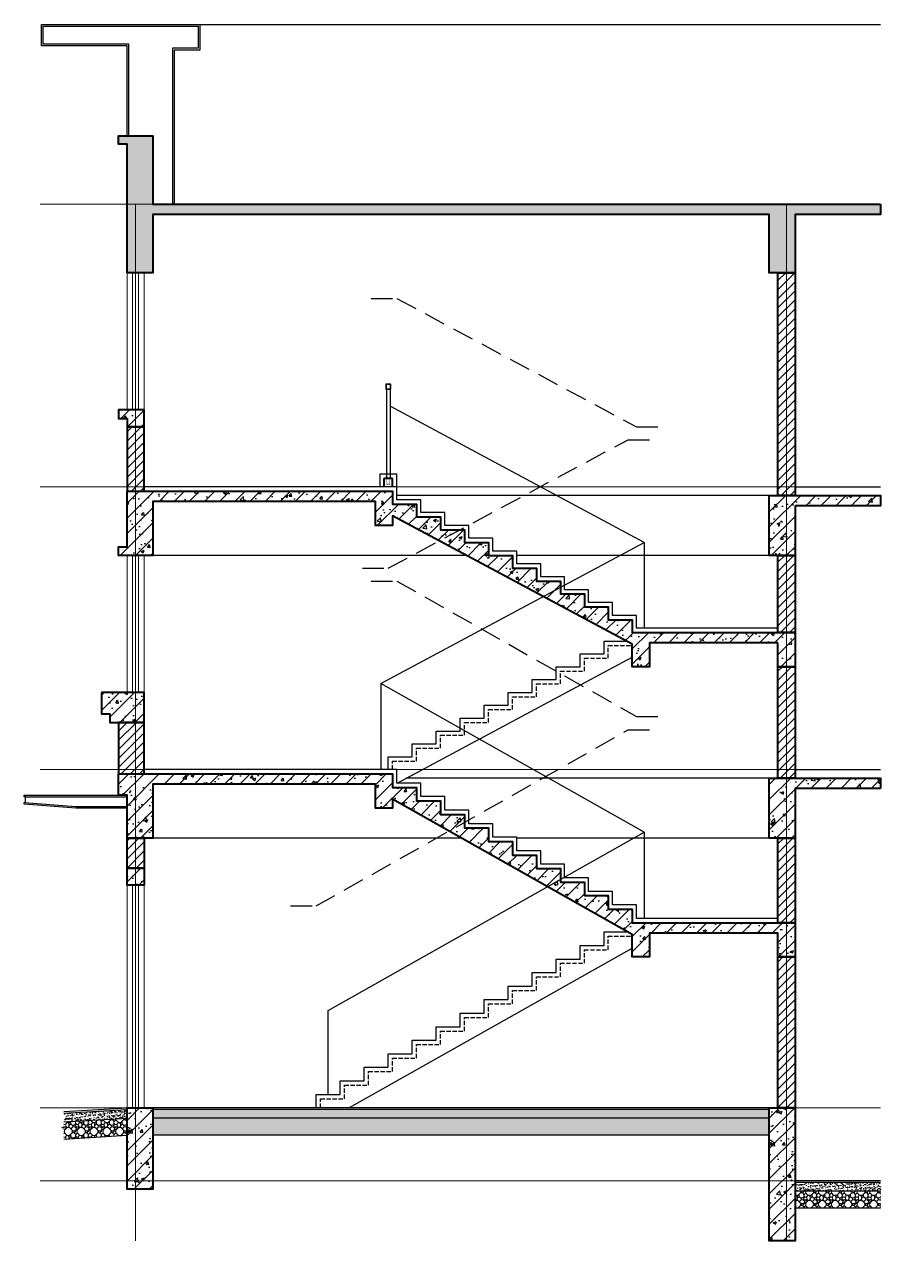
# Model space of a CAD drawing. Extents: x 1188826 to 1909461, y 608442 to 1651179.
# Drawn here: x 1303794 to 1313794, y 769167 to 783367 of the extents above; entities that cross this region are included whole.
import ezdxf

# ---------------------------------------------------------------- set-up
doc = ezdxf.new("R2010")
doc.units = 0
doc.header["$LTSCALE"] = 1000
doc.header["$MEASUREMENT"] = 0
for name, pattern in [('__DASH', [0.35, 0.25, -0.1]), ('ACAD_ISO10W100', [18.5, 12, -3, 0.5, -3]), ('DOTE', [2.42, 2, -0.2, 0.02, -0.2]), ('HIDDEN', [0.375, 0.25, -0.125])]:
    doc.linetypes.add(name, pattern=pattern)
for name, color, linetype in [('A-ABOV(投影线)', 154, 'HIDDEN'), ('A-FLOR(看线)', 205, 'Continuous'), ('A-HATH(填充)', 8, 'Continuous'), ('A-STAR(楼梯)', 51, 'Continuous'), ('A-WA-M(面层)', 43, 'Continuous'), ('栏杆', 106, 'Continuous'), ('立面', 73, 'Continuous'), ('立面-2', 45, 'Continuous')]:
    doc.layers.add(name, color=color, linetype=linetype)
for name, color, linetype, lineweight in [('DOTE', 19, 'DOTE', 9), ('PUB_HATCH', 8, 'Continuous', 9), ('WALL', 9, 'Continuous', 40), ('WINDOW', 144, 'Continuous', 15)]:
    doc.layers.add(name, color=color, linetype=linetype, lineweight=lineweight)
pattern_1 = [(45, (-55138.32, 13082.545), (-53.0330298, 53.0330298), [])]
pattern_2 = [(45, (-55138.32, 13028.69), (-88.388348, 88.388348), []), (50, (-55138.32, 13028.7), (358.63009, -31.37607), [37.5, -412.5]), (355, (-55138.32, 13028.7), (-69.37567, 376.09607), [30, -330]), (100.4514, (-55108.43, 13026.08), (289.25469, 344.71977), [31.870095, -350.57106]), (46.1842, (-55138.3, 13128.7), (533.62052, -82.75951), [56.25, -618.75]), (96.6356, (-55093.85, 13121.8), (467.33135, 487.05894), [47.80514, -525.8565]), (351.1842, (-55138.3, 13128.7), (467.33097, 487.0593), [45, -495]), (21, (-55088.32, 13103.7), (298.453526, -201.309445), [37.5, -412.5]), (326, (-55088.32, 13103.7), (121.65767, 362.57502), [30, -330]), (71.4514, (-55063.45, 13086.9), (420.111314, 161.26525), [31.870095, -350.57106]), (37.5, (-55138.32, 13028.69), (6.079928, 166.446927), [0, -326, 0, -335, 0, -331.25]), (7.5, (-55138.32, 13028.7), (131.534769, 197.205856), [0, -191, 0, -318.5, 0, -126.25]), (327.5, (-55249.82, 13028.69), (266.911218, -11.277436), [0, -125, 0, -390, 0, -517.5]), (317.5, (-55299.82, 13028.7), (291.593085, 50.05249), [0, -162.5, 0, -259, 0, -367.5])]

# ---------------------------------------------------------------- blocks, each defined once
blk = doc.blocks.new('qweqweqeqw')
at = {"layer": '栏杆', "const_width": 6}
blk.add_lwpolyline([(-31, 0), (29, 0)], dxfattribs=at)
for points in [[(-19, 0), (-19, -70, 0.811436), (-7, -70), (-7, -58)], [(17, 0), (17, -70, -0.811436), (5, -70), (5, -58)]]:
    blk.add_lwpolyline(points, format="xyb", dxfattribs=at)

msp = doc.modelspace()

# ---------------------------------------------------------------- hatches: boundary and pattern name
at = {"layer": 'A-HATH(填充)'}
h = msp.add_hatch(dxfattribs=at)
h.set_pattern_fill('钢筋混凝土', color=256, scale=50, style=0)
h.set_pattern_definition(pattern_2)
h.paths.add_polyline_path([(1313794, 781267), (1313794, 781147), (1312794, 781147), (1312794, 780467), (1312494, 780467), (1312494, 781147), (1305294, 781147), (1305294, 780467), (1304994, 780467), (1304994, 781967), (1304894, 781967), (1304894, 782067), (1305294, 782067), (1305294, 781267)])
h = msp.add_hatch(dxfattribs=at)
h.set_pattern_fill('钢筋混凝土', color=256, scale=50, style=0)
h.set_pattern_definition(pattern_2)
h.paths.add_polyline_path([(1305194, 778867), (1304894, 778867), (1304894, 778767), (1304994, 778767), (1304994, 778667), (1305194, 778667)])
h = msp.add_hatch(dxfattribs=at)
h.set_pattern_fill('钢筋混凝土', color=256, scale=50, style=0)
h.set_pattern_definition(pattern_2)
h.paths.add_polyline_path([(1312594, 776147), (1311094, 776147), (1311094, 775867), (1310894, 775867), (1310894, 776131), (1308094, 777631), (1308094, 777517), (1307894, 777517), (1307894, 777797), (1305294, 777797), (1305294, 777168), (1304894, 777168), (1304894, 777268), (1304994, 777268), (1304994, 777917), (1308094, 777917), (1308094, 777767), (1308374, 777767), (1308374, 777617), (1308654, 777617), (1308654, 777467), (1308934, 777467), (1308934, 777317), (1309214, 777317), (1309214, 777167), (1309494, 777167), (1309494, 777017), (1309774, 777017), (1309774, 776867), (1310054, 776867), (1310054, 776717), (1310334, 776717), (1310334, 776567), (1310614, 776567), (1310614, 776417), (1310894, 776417), (1310894, 776267), (1312794, 776267), (1312794, 775867), (1312594, 775867)])
h = msp.add_hatch(dxfattribs=at)
h.set_pattern_fill('钢筋混凝土', color=256, scale=50, style=0)
h.set_pattern_definition(pattern_2)
h.paths.add_polyline_path([(1312794, 777747), (1312794, 777167), (1312494, 777167), (1312494, 777867), (1313794, 777867), (1313794, 777747)])
h = msp.add_hatch(dxfattribs=at)
h.set_pattern_fill('钢筋混凝土', color=256, scale=50, style=0)
h.set_pattern_definition(pattern_2)
h.paths.add_polyline_path([(1304694, 775567), (1304694, 775317), (1304794, 775317), (1304794, 775217), (1305194, 775217), (1305194, 775567)])
h = msp.add_hatch(dxfattribs=at)
h.set_pattern_fill('钢筋混凝土', color=256, scale=50, style=0)
h.set_pattern_definition(pattern_2)
h.paths.add_polyline_path([(1304894, 774617), (1308094, 774617), (1308094, 774459), (1308374, 774459), (1308374, 774301), (1308654, 774301), (1308654, 774143), (1308934, 774143), (1308934, 773985), (1309214, 773985), (1309214, 773827), (1309494, 773827), (1309494, 773669), (1309774, 773669), (1309774, 773511), (1310054, 773511), (1310054, 773353), (1310334, 773353), (1310334, 773195), (1310614, 773195), (1310614, 773037), (1310894, 773037), (1310894, 772879), (1312794, 772879), (1312794, 772479), (1312594, 772479), (1312594, 772759), (1311094, 772759), (1311094, 772479), (1310894, 772479), (1310894, 772741), (1308094, 774321), (1308094, 774217), (1307894, 774217), (1307894, 774497), (1305294, 774497), (1305294, 773868), (1304994, 773868), (1304994, 774367), (1304894, 774367)])
h = msp.add_hatch(dxfattribs=at)
h.set_pattern_fill('钢筋混凝土', color=256, scale=50, style=0)
h.set_pattern_definition(pattern_2)
h.paths.add_polyline_path([(1313794, 774447), (1312794, 774447), (1312794, 773867), (1312494, 773867), (1312494, 774567), (1313794, 774567)])
h = msp.add_hatch(dxfattribs=at)
h.set_pattern_fill('钢筋混凝土', color=256, scale=50, style=0)
h.set_pattern_definition(pattern_2)
h.paths.add_polyline_path([(1304994, 773517), (1305194, 773517), (1305194, 773317), (1304994, 773317)])
h = msp.add_hatch(dxfattribs=at)
h.set_pattern_fill('钢筋混凝土', color=256, scale=50, style=0)
h.set_pattern_definition([(45, (-62638.32, 13878.69), (-88.388348, 88.388348), []), (50, (-62638.32, 13878.7), (358.63009, -31.37607), [37.5, -412.5]), (355, (-62638.32, 13878.7), (-69.37567, 376.09607), [30, -330]), (100.4514, (-62608.43, 13876.08), (289.25469, 344.71977), [31.870095, -350.57106]), (46.1842, (-62638.3, 13978.7), (533.62052, -82.75951), [56.25, -618.75]), (96.6356, (-62593.85, 13971.8), (467.33135, 487.05894), [47.80514, -525.8565]), (351.1842, (-62638.3, 13978.7), (467.33097, 487.0593), [45, -495]), (21, (-62588.32, 13953.7), (298.453526, -201.309445), [37.5, -412.5]), (326, (-62588.32, 13953.7), (121.65767, 362.57502), [30, -330]), (71.4514, (-62563.45, 13936.9), (420.111314, 161.26525), [31.870095, -350.57106]), (37.5, (-62638.32, 13878.69), (6.079928, 166.446927), [0, -326, 0, -335, 0, -331.25]), (7.5, (-62638.32, 13878.7), (131.534769, 197.205856), [0, -191, 0, -318.5, 0, -126.25]), (327.5, (-62749.82, 13878.69), (266.911218, -11.277436), [0, -125, 0, -390, 0, -517.5]), (317.5, (-62799.82, 13878.7), (291.593085, 50.05249), [0, -162.5, 0, -259, 0, -367.5])])
h.paths.add_polyline_path([(1304994, 770717), (1305294, 770717), (1305294, 769767), (1304994, 769767)])
h = msp.add_hatch(dxfattribs=at)
h.set_pattern_fill('钢筋混凝土', color=256, scale=50, style=0)
h.set_pattern_definition([(45, (-55138.32, 13728.69), (-88.388348, 88.388348), []), (50, (-55138.32, 13728.7), (358.63009, -31.37607), [37.5, -412.5]), (355, (-55138.32, 13728.7), (-69.37567, 376.09607), [30, -330]), (100.4514, (-55108.43, 13726.08), (289.25469, 344.71977), [31.870095, -350.57106]), (46.1842, (-55138.3, 13828.7), (533.62052, -82.75951), [56.25, -618.75]), (96.6356, (-55093.85, 13821.8), (467.33135, 487.05894), [47.80514, -525.8565]), (351.1842, (-55138.3, 13828.7), (467.33097, 487.0593), [45, -495]), (21, (-55088.32, 13803.7), (298.453526, -201.309445), [37.5, -412.5]), (326, (-55088.32, 13803.7), (121.65767, 362.57502), [30, -330]), (71.4514, (-55063.45, 13786.9), (420.111314, 161.26525), [31.870095, -350.57106]), (37.5, (-55138.32, 13728.69), (6.079928, 166.446927), [0, -326, 0, -335, 0, -331.25]), (7.5, (-55138.32, 13728.7), (131.534769, 197.205856), [0, -191, 0, -318.5, 0, -126.25]), (327.5, (-55249.82, 13728.69), (266.911218, -11.277436), [0, -125, 0, -390, 0, -517.5]), (317.5, (-55299.82, 13728.7), (291.593085, 50.05249), [0, -162.5, 0, -259, 0, -367.5])])
h.paths.add_polyline_path([(1312494, 770717), (1312794, 770717), (1312794, 769167), (1312494, 769167)])
at = {"layer": 'PUB_HATCH'}
h = msp.add_hatch(dxfattribs=at)
h.set_pattern_fill('普通砖', color=256, scale=30, style=0)
h.set_pattern_definition(pattern_1)
h.paths.add_polyline_path([(1312594, 780467), (1312794, 780467), (1312794, 777867), (1312594, 777867)])
h = msp.add_hatch(dxfattribs=at)
h.set_pattern_fill('普通砖', color=256, scale=30, style=0)
h.set_pattern_definition(pattern_1)
h.paths.add_polyline_path([(1305194, 778667), (1304994, 778667), (1304994, 777917), (1305194, 777917)])
h = msp.add_hatch(dxfattribs=at)
h.set_pattern_fill('普通砖', color=256, scale=30, style=0)
h.set_pattern_definition(pattern_1)
h.paths.add_polyline_path([(1312594, 777167), (1312794, 777167), (1312794, 776267), (1312594, 776267)])
h = msp.add_hatch(dxfattribs=at)
h.set_pattern_fill('普通砖', color=256, scale=30, style=0)
h.set_pattern_definition(pattern_1)
h.paths.add_polyline_path([(1312594, 775867), (1312794, 775867), (1312794, 774567), (1312594, 774567)])
h = msp.add_hatch(dxfattribs=at)
h.set_pattern_fill('普通砖', color=256, scale=30, style=0)
h.set_pattern_definition(pattern_1)
h.paths.add_polyline_path([(1305194, 775217), (1304894, 775217), (1304894, 774617), (1305194, 774617)])
h = msp.add_hatch(dxfattribs=at)
h.set_pattern_fill('普通砖', color=256, scale=30, style=0)
h.set_pattern_definition(pattern_1)
h.paths.add_polyline_path([(1304994, 773868), (1305194, 773868), (1305194, 773517), (1304994, 773517)])
h = msp.add_hatch(dxfattribs=at)
h.set_pattern_fill('普通砖', color=256, scale=30, style=0)
h.set_pattern_definition(pattern_1)
h.paths.add_polyline_path([(1312594, 773867), (1312794, 773867), (1312794, 772879), (1312594, 772879)])
h = msp.add_hatch(dxfattribs=at)
h.set_pattern_fill('普通砖', color=256, scale=30, style=0)
h.set_pattern_definition(pattern_1)
h.paths.add_polyline_path([(1312594, 772479), (1312794, 772479), (1312794, 770717), (1312594, 770717)])
at = {"layer": 'PUB_HATCH', "linetype": 'Continuous'}
h = msp.add_hatch(dxfattribs=at)
h.set_pattern_fill('混凝土', color=256, scale=10, style=0)
h.set_pattern_definition([(50, (832363.09, 406099.215), (71.726018, -6.2752135), [7.5, -82.5]), (355, (832363.09, 406099.215), (-13.875133, 75.219213), [6, -66]), (100.4514, (832369.07, 406098.69), (57.850938, 68.943954), [6.374019, -70.114211]), (46.1842, (832363.09, 406119.215), (106.724105, -16.551901), [11.25, -123.75]), (96.6356, (832371.98, 406117.84), (93.46627, 97.411787), [9.561029, -105.1713]), (351.1842, (832363.09, 406119.21), (93.466195, 97.41186), [9, -99]), (21, (832373.09, 406114.215), (59.690705, -40.261889), [7.5, -82.5]), (326, (832373.09, 406114.215), (24.331533, 72.5150045), [6, -66]), (71.4514, (832378.064, 406110.86), (84.022263, 32.25305), [6.374019, -70.114211]), (37.5, (832363.09, 406099.215), (1.2159855, 33.2893854), [0, -65.2, 0, -67, 0, -66.25]), (7.5, (832363.09, 406099.215), (26.3069537, 39.4411712), [0, -38.2, 0, -63.7, 0, -25.25]), (327.5, (832340.79, 406099.215), (53.3822436, -2.2554872), [0, -25, 0, -78, 0, -103.5]), (317.5, (832330.79, 406099.215), (58.318617, 10.0104982), [0, -32.5, 0, -51.8, 0, -73.5])])
h.paths.add_polyline_path([(1304994, 770597), (1304994, 770697), (1304256, 770654), (1304256, 770554)])
h = msp.add_hatch(dxfattribs=at)
h.set_pattern_fill('混凝土', color=256, scale=10, style=0)
h.set_pattern_definition([(50, (831418.52, 406099.215), (71.726018, -6.2752135), [7.5, -82.5]), (355, (831418.52, 406099.215), (-13.875133, 75.219213), [6, -66]), (100.4514, (831424.5, 406098.69), (57.850938, 68.943954), [6.374019, -70.114211]), (46.1842, (831418.52, 406119.215), (106.724105, -16.551901), [11.25, -123.75]), (96.6356, (831427.42, 406117.84), (93.46627, 97.411787), [9.561029, -105.1713]), (351.1842, (831418.52, 406119.21), (93.466195, 97.41186), [9, -99]), (21, (831428.52, 406114.215), (59.690705, -40.261889), [7.5, -82.5]), (326, (831428.52, 406114.215), (24.331533, 72.5150045), [6, -66]), (71.4514, (831433.496, 406110.86), (84.022263, 32.25305), [6.374019, -70.114211]), (37.5, (831418.522, 406099.215), (1.2159855, 33.2893854), [0, -65.2, 0, -67, 0, -66.25]), (7.5, (831418.522, 406099.215), (26.3069537, 39.4411712), [0, -38.2, 0, -63.7, 0, -25.25]), (327.5, (831396.222, 406099.215), (53.3822436, -2.2554872), [0, -25, 0, -78, 0, -103.5]), (317.5, (831386.22, 406099.215), (58.318617, 10.0104982), [0, -32.5, 0, -51.8, 0, -73.5])])
h.paths.add_polyline_path([(1305294, 770597), (1305294, 770697), (1312494, 770697), (1312494, 770597)])
h = msp.add_hatch(dxfattribs=at)
h.set_pattern_fill('卵石砌体', color=256, scale=20, style=0)
h.set_pattern_definition([(0, (832468.09, 406099.21), (0, 150), [7.5, -22.5, 7.5, -112.5]), (0, (832505.59, 406114.21), (0, 150), [7.5, -142.5]), (0, (832430.59, 406129.21), (0, 150), [15, -135]), (0, (832393.09, 406136.71), (0, 150), [22.5, -127.5]), (0, (832468.09, 406144.21), (0, 150), [15, -15, 22.5, -97.5]), (0, (832460.59, 406166.71), (0, 150), [22.5, -127.5]), (0, (832423.09, 406174.21), (0, 150), [22.5, -52.5, 22.5, -52.5]), (0, (832393.09, 406196.71), (0, 150), [22.5, -7.5, 7.5, -112.5]), (0, (832490.59, 406211.71), (0, 150), [7.5, -142.5]), (0, (832460.59, 406226.71), (0, 150), [15, -135]), (90, (832363.09, 406234.21), (-150, 9e-15), [15, -135]), (90, (832378.09, 406129.21), (-150, 9e-15), [7.5, -15, 22.5, -105]), (90, (832415.59, 406144.21), (-150, 9e-15), [30, -7.5, 7.5, -105]), (90, (832438.09, 406181.71), (-150, 9e-15), [22.5, -127.5]), (90, (832445.59, 406114.21), (-150, 9e-15), [15, -135]), (90, (832453.09, 406234.21), (-150, 9e-15), [15, -135]), (90, (832460.59, 406144.21), (-150, 9e-15), [15, -75, 7.5, -52.5]), (90, (832483.09, 406219.21), (-150, 9e-15), [7.5, -7.5, 7.5, -127.5]), (90, (832490.59, 406151.71), (-150, 9e-15), [15, -22.5, 15, -97.5]), (90, (832498.09, 406114.21), (-150, 9e-15), [15, -135]), (45, (832370.59, 406114.21), (9e-15, 150), [21.21315, -42.426404, 31.8198, -116.672678]), (45, (832363.09, 406114.21), (9e-15, 150), [21.213203, -190.91883]), (45, (832445.59, 406129.21), (9e-15, 150), [21.213203, -190.91883]), (45, (832430.59, 406204.21), (9e-15, 150), [21.213203, -190.91883]), (45, (832498.09, 406129.21), (9e-15, 150), [21.213203, -190.91883]), (45, (832370.59, 406144.21), (9e-15, 150), [10.6066, -201.52542]), (45, (832385.59, 406189.21), (9e-15, 150), [10.6066, -201.52542]), (45, (832400.59, 406136.71), (9e-15, 150), [10.6066, -201.52542]), (45, (832415.59, 406189.21), (9e-15, 150), [10.6066, -201.52542]), (45, (832460.59, 406159.21), (9e-15, 150), [10.6066, -201.52542]), (45, (832460.59, 406241.71), (9e-15, 150), [10.6066, -201.52542]), (45, (832475.59, 406226.71), (9e-15, 150), [10.6066, -201.52542]), (45, (832483.09, 406144.21), (9e-15, 150), [10.6066, -201.52542]), (45, (832490.59, 406106.71), (9e-15, 150), [10.6066, -201.52542]), (45, (832490.59, 406166.71), (9e-15, 150), [10.6066, -201.52542]), (45, (832490.59, 406241.71), (9e-15, 150), [10.6066, -201.52542]), (45, (832498.09, 406211.71), (9e-15, 150), [10.6066, -201.52542]), (135, (832468.09, 406226.71), (-150, 9e-15), [10.6066, -201.52542]), (135, (832483.09, 406241.71), (-150, 9e-15), [10.6066, -201.52542]), (135, (832490.59, 406211.71), (-150, 9e-15), [10.6066, -201.52542]), (135, (832513.09, 406241.71), (-150, 9e-15), [10.6066, -201.52542]), (135, (832438.09, 406189.21), (-150, 9e-15), [10.6066, -201.52542]), (135, (832423.09, 406174.21), (-150, 9e-15), [10.6066, -201.52542]), (135, (832378.09, 406136.71), (-150, 9e-15), [10.6066, -201.52542]), (135, (832393.09, 406136.71), (-150, 9e-15), [10.6066, -201.52542]), (135, (832408.09, 406189.21), (-150, 9e-15), [10.6066, -201.52542]), (135, (832378.09, 406166.71), (-150, 9e-15), [10.6066, -201.52542]), (135, (832468.09, 406144.21), (-150, 9e-15), [10.6066, -201.52542]), (135, (832490.59, 406159.21), (-150, 9e-15), [10.6066, -201.52542]), (135, (832498.09, 406129.21), (-150, 9e-15), [10.6066, -201.52542]), (135, (832498.09, 406144.21), (-150, 9e-15), [10.6066, -201.52542]), (135, (832505.59, 406114.21), (-150, 9e-15), [10.6066, -201.52542]), (135, (832385.59, 406204.21), (-150, 9e-15), [21.213203, -190.91883]), (135, (832460.59, 406159.21), (-150, 9e-15), [21.213203, -190.91883]), (135, (832453.09, 406106.71), (-150, 9e-15), [53.03301, -159.099024]), (26.565051, (832363.09, 406174.215), (149.999999, 1e-06), [16.77, -318.64018]), (26.565051, (832385.59, 406129.215), (149.999999, 1e-06), [16.77, -318.64018]), (26.565051, (832415.59, 406196.715), (149.999999, 1e-06), [16.77, -318.64018]), (26.565051, (832475.59, 406099.215), (149.999999, 1e-06), [16.77, -318.64018]), (26.565051, (832453.09, 406136.715), (149.999999, 1e-06), [16.77, -318.64018]), (26.565051, (832468.09, 406166.715), (149.999999, 1e-06), [16.77, -318.64018]), (26.565051, (832445.59, 406219.215), (149.999999, 1e-06), [16.77, -318.64018]), (26.565051, (832498.09, 406211.715), (149.999999, 1e-06), [16.77, -318.64018]), (63.434949, (832378.09, 406174.215), (1e-07, 150), [16.77, -318.64018]), (63.434949, (832378.09, 406181.715), (1e-07, 150), [16.77, -318.64018]), (63.434949, (832438.09, 406204.215), (1e-07, 150), [33.54, -301.87018]), (63.434949, (832490.59, 406196.715), (1e-07, 150), [16.77, -318.64018]), (63.434949, (832483.09, 406174.215), (1e-07, 150), [16.77, -318.64018]), (63.434949, (832408.09, 406144.215), (1e-07, 150), [16.77, -318.64018]), (63.434949, (832483.09, 406226.715), (1e-07, 150), [16.77, -318.64018]), (63.434949, (832505.59, 406219.215), (1e-07, 150), [16.77, -318.64018]), (116.565051, (832370.59, 406219.215), (-1e-06, 149.999999), [16.77, -318.64018]), (116.565051, (832453.09, 406099.215), (-1e-06, 149.999999), [16.77, -318.64018]), (116.565051, (832385.59, 406196.715), (-1e-06, 149.999999), [16.77, -318.64018]), (116.565051, (832498.09, 406181.715), (-1e-06, 149.999999), [16.77, -318.64018]), (116.565051, (832445.59, 406174.215), (-1e-06, 149.999999), [16.77, -318.64018]), (116.565051, (832490.59, 406204.215), (-1e-06, 149.999999), [16.77, -318.64018]), (116.565051, (832415.59, 406174.215), (-1e-06, 149.999999), [16.77, -318.64018]), (116.565051, (832385.59, 406144.215), (-1e-06, 149.999999), [16.77, -318.64018]), (153.434949, (832378.09, 406211.715), (-150, 1e-07), [16.77, -318.64018]), (153.434949, (832430.59, 406129.215), (-150, 1e-07), [16.77, -318.64018]), (153.434949, (832400.59, 406196.715), (-150, 1e-07), [16.77, -318.64018]), (153.434949, (832490.59, 406136.715), (-150, 1e-07), [16.77, -318.64018]), (153.434949, (832468.09, 406099.215), (-150, 1e-07), [16.77, -318.64018]), (153.434949, (832483.09, 406219.215), (-150, 1e-07), [16.77, -318.64018]), (153.434949, (832460.59, 406166.715), (-150, 1e-07), [16.77, -318.64018]), (153.434949, (832378.09, 406211.715), (-150, 1e-07), [16.77, -318.64018]), (153.434949, (832513.09, 406174.215), (-150, 1e-07), [16.77, -318.64018]), (243.434949, (832370.59, 406114.215), (-1e-07, -150), [16.77, -318.64018])])
h.paths.add_polyline_path([(1304994, 770397), (1304994, 770597), (1304256, 770554), (1304256, 770520), (1304298, 770505), (1304214, 770490), (1304256, 770475), (1304256, 770353)])
h = msp.add_hatch(dxfattribs=at)
h.set_pattern_fill('卵石砌体', color=256, scale=20, style=0)
h.set_pattern_definition([(0, (831523.52, 406099.21), (0, 150), [7.5, -22.5, 7.5, -112.5]), (0, (831561.02, 406114.21), (0, 150), [7.5, -142.5]), (0, (831486.02, 406129.21), (0, 150), [15, -135]), (0, (831448.52, 406136.71), (0, 150), [22.5, -127.5]), (0, (831523.52, 406144.21), (0, 150), [15, -15, 22.5, -97.5]), (0, (831516.02, 406166.71), (0, 150), [22.5, -127.5]), (0, (831478.52, 406174.21), (0, 150), [22.5, -52.5, 22.5, -52.5]), (0, (831448.52, 406196.71), (0, 150), [22.5, -7.5, 7.5, -112.5]), (0, (831546.02, 406211.71), (0, 150), [7.5, -142.5]), (0, (831516.02, 406226.71), (0, 150), [15, -135]), (90, (831418.52, 406234.21), (-150, 9e-15), [15, -135]), (90, (831433.52, 406129.21), (-150, 9e-15), [7.5, -15, 22.5, -105]), (90, (831471.02, 406144.21), (-150, 9e-15), [30, -7.5, 7.5, -105]), (90, (831493.52, 406181.71), (-150, 9e-15), [22.5, -127.5]), (90, (831501.02, 406114.21), (-150, 9e-15), [15, -135]), (90, (831508.52, 406234.21), (-150, 9e-15), [15, -135]), (90, (831516.02, 406144.21), (-150, 9e-15), [15, -75, 7.5, -52.5]), (90, (831538.52, 406219.21), (-150, 9e-15), [7.5, -7.5, 7.5, -127.5]), (90, (831546.02, 406151.71), (-150, 9e-15), [15, -22.5, 15, -97.5]), (90, (831553.52, 406114.21), (-150, 9e-15), [15, -135]), (45, (831426.02, 406114.21), (9e-15, 150), [21.21315, -42.426404, 31.8198, -116.672678]), (45, (831418.52, 406114.21), (9e-15, 150), [21.213203, -190.91883]), (45, (831501.02, 406129.21), (9e-15, 150), [21.213203, -190.91883]), (45, (831486.02, 406204.21), (9e-15, 150), [21.213203, -190.91883]), (45, (831553.52, 406129.21), (9e-15, 150), [21.213203, -190.91883]), (45, (831426.02, 406144.21), (9e-15, 150), [10.6066, -201.52542]), (45, (831441.02, 406189.21), (9e-15, 150), [10.6066, -201.52542]), (45, (831456.02, 406136.71), (9e-15, 150), [10.6066, -201.52542]), (45, (831471.02, 406189.21), (9e-15, 150), [10.6066, -201.52542]), (45, (831516.02, 406159.21), (9e-15, 150), [10.6066, -201.52542]), (45, (831516.02, 406241.71), (9e-15, 150), [10.6066, -201.52542]), (45, (831531.02, 406226.71), (9e-15, 150), [10.6066, -201.52542]), (45, (831538.52, 406144.21), (9e-15, 150), [10.6066, -201.52542]), (45, (831546.02, 406106.71), (9e-15, 150), [10.6066, -201.52542]), (45, (831546.02, 406166.71), (9e-15, 150), [10.6066, -201.52542]), (45, (831546.02, 406241.71), (9e-15, 150), [10.6066, -201.52542]), (45, (831553.52, 406211.71), (9e-15, 150), [10.6066, -201.52542]), (135, (831523.52, 406226.71), (-150, 9e-15), [10.6066, -201.52542]), (135, (831538.52, 406241.71), (-150, 9e-15), [10.6066, -201.52542]), (135, (831546.02, 406211.71), (-150, 9e-15), [10.6066, -201.52542]), (135, (831568.52, 406241.71), (-150, 9e-15), [10.6066, -201.52542]), (135, (831493.52, 406189.21), (-150, 9e-15), [10.6066, -201.52542]), (135, (831478.52, 406174.21), (-150, 9e-15), [10.6066, -201.52542]), (135, (831433.52, 406136.71), (-150, 9e-15), [10.6066, -201.52542]), (135, (831448.52, 406136.71), (-150, 9e-15), [10.6066, -201.52542]), (135, (831463.52, 406189.21), (-150, 9e-15), [10.6066, -201.52542]), (135, (831433.52, 406166.71), (-150, 9e-15), [10.6066, -201.52542]), (135, (831523.52, 406144.21), (-150, 9e-15), [10.6066, -201.52542]), (135, (831546.02, 406159.21), (-150, 9e-15), [10.6066, -201.52542]), (135, (831553.52, 406129.21), (-150, 9e-15), [10.6066, -201.52542]), (135, (831553.52, 406144.21), (-150, 9e-15), [10.6066, -201.52542]), (135, (831561.02, 406114.21), (-150, 9e-15), [10.6066, -201.52542]), (135, (831441.02, 406204.21), (-150, 9e-15), [21.213203, -190.91883]), (135, (831516.02, 406159.21), (-150, 9e-15), [21.213203, -190.91883]), (135, (831508.52, 406106.71), (-150, 9e-15), [53.03301, -159.099024]), (26.565051, (831418.52, 406174.215), (149.999999, 1e-06), [16.77, -318.64018]), (26.565051, (831441.02, 406129.215), (149.999999, 1e-06), [16.77, -318.64018]), (26.565051, (831471.02, 406196.715), (149.999999, 1e-06), [16.77, -318.64018]), (26.565051, (831531.02, 406099.215), (149.999999, 1e-06), [16.77, -318.64018]), (26.565051, (831508.52, 406136.715), (149.999999, 1e-06), [16.77, -318.64018]), (26.565051, (831523.52, 406166.715), (149.999999, 1e-06), [16.77, -318.64018]), (26.565051, (831501.02, 406219.215), (149.999999, 1e-06), [16.77, -318.64018]), (26.565051, (831553.52, 406211.715), (149.999999, 1e-06), [16.77, -318.64018]), (63.434949, (831433.52, 406174.215), (1e-07, 150), [16.77, -318.64018]), (63.434949, (831433.52, 406181.715), (1e-07, 150), [16.77, -318.64018]), (63.434949, (831493.52, 406204.215), (1e-07, 150), [33.54, -301.87018]), (63.434949, (831546.02, 406196.715), (1e-07, 150), [16.77, -318.64018]), (63.434949, (831538.52, 406174.215), (1e-07, 150), [16.77, -318.64018]), (63.434949, (831463.52, 406144.215), (1e-07, 150), [16.77, -318.64018]), (63.434949, (831538.52, 406226.715), (1e-07, 150), [16.77, -318.64018]), (63.434949, (831561.02, 406219.215), (1e-07, 150), [16.77, -318.64018]), (116.565051, (831426.02, 406219.215), (-1e-06, 149.999999), [16.77, -318.64018]), (116.565051, (831508.52, 406099.215), (-1e-06, 149.999999), [16.77, -318.64018]), (116.565051, (831441.02, 406196.715), (-1e-06, 149.999999), [16.77, -318.64018]), (116.565051, (831553.52, 406181.715), (-1e-06, 149.999999), [16.77, -318.64018]), (116.565051, (831501.02, 406174.215), (-1e-06, 149.999999), [16.77, -318.64018]), (116.565051, (831546.02, 406204.215), (-1e-06, 149.999999), [16.77, -318.64018]), (116.565051, (831471.02, 406174.215), (-1e-06, 149.999999), [16.77, -318.64018]), (116.565051, (831441.02, 406144.215), (-1e-06, 149.999999), [16.77, -318.64018]), (153.434949, (831433.52, 406211.715), (-150, 1e-07), [16.77, -318.64018]), (153.434949, (831486.02, 406129.215), (-150, 1e-07), [16.77, -318.64018]), (153.434949, (831456.02, 406196.715), (-150, 1e-07), [16.77, -318.64018]), (153.434949, (831546.02, 406136.715), (-150, 1e-07), [16.77, -318.64018]), (153.434949, (831523.52, 406099.215), (-150, 1e-07), [16.77, -318.64018]), (153.434949, (831538.52, 406219.215), (-150, 1e-07), [16.77, -318.64018]), (153.434949, (831516.02, 406166.715), (-150, 1e-07), [16.77, -318.64018]), (153.434949, (831433.52, 406211.715), (-150, 1e-07), [16.77, -318.64018]), (153.434949, (831568.52, 406174.215), (-150, 1e-07), [16.77, -318.64018]), (243.434949, (831426.02, 406114.215), (-1e-07, -150), [16.77, -318.64018])])
h.paths.add_polyline_path([(1305294, 770397), (1305294, 770597), (1312494, 770597), (1312494, 770397)])
h = msp.add_hatch(dxfattribs=at)
h.set_pattern_fill('混凝土', color=256, scale=10, style=0)
h.set_pattern_definition([(50, (838918.52, 405249.215), (71.726018, -6.2752135), [7.5, -82.5]), (355, (838918.52, 405249.215), (-13.875133, 75.219213), [6, -66]), (100.4514, (838924.5, 405248.69), (57.850938, 68.943954), [6.374019, -70.114211]), (46.1842, (838918.52, 405269.215), (106.724105, -16.551901), [11.25, -123.75]), (96.6356, (838927.42, 405267.84), (93.46627, 97.411787), [9.561029, -105.1713]), (351.1842, (838918.52, 405269.21), (93.466195, 97.41186), [9, -99]), (21, (838928.52, 405264.215), (59.690705, -40.261889), [7.5, -82.5]), (326, (838928.52, 405264.215), (24.331533, 72.5150045), [6, -66]), (71.4514, (838933.496, 405260.86), (84.022263, 32.25305), [6.374019, -70.114211]), (37.5, (838918.522, 405249.215), (1.2159855, 33.2893854), [0, -65.2, 0, -67, 0, -66.25]), (7.5, (838918.522, 405249.215), (26.3069537, 39.4411712), [0, -38.2, 0, -63.7, 0, -25.25]), (327.5, (838896.222, 405249.215), (53.3822436, -2.2554872), [0, -25, 0, -78, 0, -103.5]), (317.5, (838886.22, 405249.215), (58.318617, 10.0104982), [0, -32.5, 0, -51.8, 0, -73.5])])
h.paths.add_polyline_path([(1313794, 769747), (1313794, 769847), (1312794, 769847), (1312794, 769747)])
h = msp.add_hatch(dxfattribs=at)
h.set_pattern_fill('卵石砌体', color=256, scale=20, style=0)
h.set_pattern_definition([(0, (839023.52, 405249.21), (0, 150), [7.5, -22.5, 7.5, -112.5]), (0, (839061.02, 405264.21), (0, 150), [7.5, -142.5]), (0, (838986.02, 405279.21), (0, 150), [15, -135]), (0, (838948.52, 405286.71), (0, 150), [22.5, -127.5]), (0, (839023.52, 405294.21), (0, 150), [15, -15, 22.5, -97.5]), (0, (839016.02, 405316.71), (0, 150), [22.5, -127.5]), (0, (838978.52, 405324.21), (0, 150), [22.5, -52.5, 22.5, -52.5]), (0, (838948.52, 405346.71), (0, 150), [22.5, -7.5, 7.5, -112.5]), (0, (839046.02, 405361.71), (0, 150), [7.5, -142.5]), (0, (839016.02, 405376.71), (0, 150), [15, -135]), (90, (838918.52, 405384.21), (-150, 9e-15), [15, -135]), (90, (838933.52, 405279.21), (-150, 9e-15), [7.5, -15, 22.5, -105]), (90, (838971.02, 405294.21), (-150, 9e-15), [30, -7.5, 7.5, -105]), (90, (838993.52, 405331.71), (-150, 9e-15), [22.5, -127.5]), (90, (839001.02, 405264.21), (-150, 9e-15), [15, -135]), (90, (839008.52, 405384.21), (-150, 9e-15), [15, -135]), (90, (839016.02, 405294.21), (-150, 9e-15), [15, -75, 7.5, -52.5]), (90, (839038.52, 405369.21), (-150, 9e-15), [7.5, -7.5, 7.5, -127.5]), (90, (839046.02, 405301.71), (-150, 9e-15), [15, -22.5, 15, -97.5]), (90, (839053.52, 405264.21), (-150, 9e-15), [15, -135]), (45, (838926.02, 405264.21), (9e-15, 150), [21.21315, -42.426404, 31.8198, -116.672678]), (45, (838918.52, 405264.21), (9e-15, 150), [21.213203, -190.91883]), (45, (839001.02, 405279.21), (9e-15, 150), [21.213203, -190.91883]), (45, (838986.02, 405354.21), (9e-15, 150), [21.213203, -190.91883]), (45, (839053.52, 405279.21), (9e-15, 150), [21.213203, -190.91883]), (45, (838926.02, 405294.21), (9e-15, 150), [10.6066, -201.52542]), (45, (838941.02, 405339.21), (9e-15, 150), [10.6066, -201.52542]), (45, (838956.02, 405286.71), (9e-15, 150), [10.6066, -201.52542]), (45, (838971.02, 405339.21), (9e-15, 150), [10.6066, -201.52542]), (45, (839016.02, 405309.21), (9e-15, 150), [10.6066, -201.52542]), (45, (839016.02, 405391.71), (9e-15, 150), [10.6066, -201.52542]), (45, (839031.02, 405376.71), (9e-15, 150), [10.6066, -201.52542]), (45, (839038.52, 405294.21), (9e-15, 150), [10.6066, -201.52542]), (45, (839046.02, 405256.71), (9e-15, 150), [10.6066, -201.52542]), (45, (839046.02, 405316.71), (9e-15, 150), [10.6066, -201.52542]), (45, (839046.02, 405391.71), (9e-15, 150), [10.6066, -201.52542]), (45, (839053.52, 405361.71), (9e-15, 150), [10.6066, -201.52542]), (135, (839023.52, 405376.71), (-150, 9e-15), [10.6066, -201.52542]), (135, (839038.52, 405391.71), (-150, 9e-15), [10.6066, -201.52542]), (135, (839046.02, 405361.71), (-150, 9e-15), [10.6066, -201.52542]), (135, (839068.52, 405391.71), (-150, 9e-15), [10.6066, -201.52542]), (135, (838993.52, 405339.21), (-150, 9e-15), [10.6066, -201.52542]), (135, (838978.52, 405324.21), (-150, 9e-15), [10.6066, -201.52542]), (135, (838933.52, 405286.71), (-150, 9e-15), [10.6066, -201.52542]), (135, (838948.52, 405286.71), (-150, 9e-15), [10.6066, -201.52542]), (135, (838963.52, 405339.21), (-150, 9e-15), [10.6066, -201.52542]), (135, (838933.52, 405316.71), (-150, 9e-15), [10.6066, -201.52542]), (135, (839023.52, 405294.21), (-150, 9e-15), [10.6066, -201.52542]), (135, (839046.02, 405309.21), (-150, 9e-15), [10.6066, -201.52542]), (135, (839053.52, 405279.21), (-150, 9e-15), [10.6066, -201.52542]), (135, (839053.52, 405294.21), (-150, 9e-15), [10.6066, -201.52542]), (135, (839061.02, 405264.21), (-150, 9e-15), [10.6066, -201.52542]), (135, (838941.02, 405354.21), (-150, 9e-15), [21.213203, -190.91883]), (135, (839016.02, 405309.21), (-150, 9e-15), [21.213203, -190.91883]), (135, (839008.52, 405256.71), (-150, 9e-15), [53.03301, -159.099024]), (26.565051, (838918.52, 405324.215), (149.999999, 1e-06), [16.77, -318.64018]), (26.565051, (838941.02, 405279.215), (149.999999, 1e-06), [16.77, -318.64018]), (26.565051, (838971.02, 405346.715), (149.999999, 1e-06), [16.77, -318.64018]), (26.565051, (839031.02, 405249.215), (149.999999, 1e-06), [16.77, -318.64018]), (26.565051, (839008.52, 405286.715), (149.999999, 1e-06), [16.77, -318.64018]), (26.565051, (839023.52, 405316.715), (149.999999, 1e-06), [16.77, -318.64018]), (26.565051, (839001.02, 405369.215), (149.999999, 1e-06), [16.77, -318.64018]), (26.565051, (839053.52, 405361.715), (149.999999, 1e-06), [16.77, -318.64018]), (63.434949, (838933.52, 405324.215), (1e-07, 150), [16.77, -318.64018]), (63.434949, (838933.52, 405331.715), (1e-07, 150), [16.77, -318.64018]), (63.434949, (838993.52, 405354.215), (1e-07, 150), [33.54, -301.87018]), (63.434949, (839046.02, 405346.715), (1e-07, 150), [16.77, -318.64018]), (63.434949, (839038.52, 405324.215), (1e-07, 150), [16.77, -318.64018]), (63.434949, (838963.52, 405294.215), (1e-07, 150), [16.77, -318.64018]), (63.434949, (839038.52, 405376.715), (1e-07, 150), [16.77, -318.64018]), (63.434949, (839061.02, 405369.215), (1e-07, 150), [16.77, -318.64018]), (116.565051, (838926.02, 405369.215), (-1e-06, 149.999999), [16.77, -318.64018]), (116.565051, (839008.52, 405249.215), (-1e-06, 149.999999), [16.77, -318.64018]), (116.565051, (838941.02, 405346.715), (-1e-06, 149.999999), [16.77, -318.64018]), (116.565051, (839053.52, 405331.715), (-1e-06, 149.999999), [16.77, -318.64018]), (116.565051, (839001.02, 405324.215), (-1e-06, 149.999999), [16.77, -318.64018]), (116.565051, (839046.02, 405354.215), (-1e-06, 149.999999), [16.77, -318.64018]), (116.565051, (838971.02, 405324.215), (-1e-06, 149.999999), [16.77, -318.64018]), (116.565051, (838941.02, 405294.215), (-1e-06, 149.999999), [16.77, -318.64018]), (153.434949, (838933.52, 405361.715), (-150, 1e-07), [16.77, -318.64018]), (153.434949, (838986.02, 405279.215), (-150, 1e-07), [16.77, -318.64018]), (153.434949, (838956.02, 405346.715), (-150, 1e-07), [16.77, -318.64018]), (153.434949, (839046.02, 405286.715), (-150, 1e-07), [16.77, -318.64018]), (153.434949, (839023.52, 405249.215), (-150, 1e-07), [16.77, -318.64018]), (153.434949, (839038.52, 405369.215), (-150, 1e-07), [16.77, -318.64018]), (153.434949, (839016.02, 405316.715), (-150, 1e-07), [16.77, -318.64018]), (153.434949, (838933.52, 405361.715), (-150, 1e-07), [16.77, -318.64018]), (153.434949, (839068.52, 405324.215), (-150, 1e-07), [16.77, -318.64018]), (243.434949, (838926.02, 405264.215), (-1e-07, -150), [16.77, -318.64018])])
h.paths.add_polyline_path([(1313794, 769547), (1313794, 769747), (1312794, 769747), (1312794, 769547)])

# ---------------------------------------------------------------- linework, layer by layer
at = {"layer": 'A-ABOV(投影线)'}
for points in [[(1307844, 780167), (1308144, 780167), (1310944, 778667), (1311244, 778667)], [(1307744, 777017), (1308044, 777017), (1310844, 778517), (1311144, 778517)], [(1307844, 776867), (1308144, 776867), (1310944, 775287), (1311244, 775287)], [(1306904, 773075), (1307204, 773075), (1310844, 775129), (1311144, 775129)]]:
    msp.add_lwpolyline(points, dxfattribs=at)
at = {"layer": 'A-FLOR(看线)'}
for points in [[(1312494, 777867), (1308144, 777867)], [(1308960, 777168), (1305294, 777168)], [(1312494, 777168), (1309544, 777168)], [(1312494, 774567), (1308255, 774567)], [(1308899, 773868), (1305294, 773868)], [(1312494, 773868), (1309544, 773868)]]:
    msp.add_lwpolyline(points, dxfattribs=at)
at = {"layer": 'A-FLOR(看线)', "linetype": '__DASH', "ltscale": 0.2}
for points in [[(1308094, 774667), (1308094, 774767), (1308374, 774767), (1308374, 774917), (1308654, 774917), (1308654, 775067), (1308934, 775067), (1308934, 775217), (1309214, 775217), (1309214, 775367), (1309494, 775367), (1309494, 775517), (1309774, 775517), (1309774, 775667), (1310054, 775667), (1310054, 775817), (1310334, 775817), (1310334, 775967), (1310614, 775967), (1310614, 776117), (1310894, 776117), (1310894, 776131)], [(1307254, 770717), (1307254, 770825), (1307534, 770825), (1307534, 770983), (1307814, 770983), (1307814, 771141), (1308094, 771141), (1308094, 771299), (1308374, 771299), (1308374, 771457), (1308654, 771457), (1308654, 771615), (1308934, 771615), (1308934, 771773), (1309214, 771773), (1309214, 771931), (1309494, 771931), (1309494, 772089), (1309774, 772089), (1309774, 772247), (1310054, 772247), (1310054, 772405), (1310334, 772405), (1310334, 772563), (1310614, 772563), (1310614, 772721), (1310894, 772721), (1310894, 772741)]]:
    msp.add_lwpolyline(points, dxfattribs=at)
at = {"layer": 'A-STAR(楼梯)'}
for points in [[(1308144, 777967), (1308144, 778117), (1307944, 778117), (1307944, 777967)], [(1312594, 776317), (1310944, 776317), (1310944, 776467), (1310664, 776467), (1310664, 776617), (1310384, 776617), (1310384, 776767), (1310104, 776767), (1310104, 776917), (1309824, 776917), (1309824, 777067), (1309544, 777067), (1309544, 777217), (1309264, 777217), (1309264, 777367), (1308984, 777367), (1308984, 777517), (1308704, 777517), (1308704, 777667), (1308424, 777667), (1308424, 777817), (1308144, 777817), (1308144, 777967), (1305194, 777967)], [(1312794, 777967), (1313794, 777967)], [(1308044, 774667), (1308044, 774817), (1308324, 774817), (1308324, 774967), (1308604, 774967), (1308604, 775117), (1308884, 775117), (1308884, 775267), (1309164, 775267), (1309164, 775417), (1309444, 775417), (1309444, 775567), (1309724, 775567), (1309724, 775717), (1310004, 775717), (1310004, 775867), (1310284, 775867), (1310284, 776017), (1310564, 776017), (1310564, 776167), (1310827, 776167)], [(1308147, 774509), (1310894, 775981)], [(1312594, 772929), (1310944, 772929), (1310944, 773087), (1310664, 773087), (1310664, 773245), (1310384, 773245), (1310384, 773403), (1310104, 773403), (1310104, 773561), (1309824, 773561), (1309824, 773719), (1309544, 773719), (1309544, 773877), (1309264, 773877), (1309264, 774035), (1308984, 774035), (1308984, 774193), (1308704, 774193), (1308704, 774351), (1308424, 774351), (1308424, 774509), (1308144, 774509), (1308144, 774667), (1305194, 774667)], [(1312794, 774667), (1313794, 774667)], [(1307204, 770717), (1307204, 770875), (1307484, 770875), (1307484, 771033), (1307764, 771033), (1307764, 771191), (1308044, 771191), (1308044, 771349), (1308324, 771349), (1308324, 771507), (1308604, 771507), (1308604, 771665), (1308884, 771665), (1308884, 771823), (1309164, 771823), (1309164, 771981), (1309444, 771981), (1309444, 772139), (1309724, 772139), (1309724, 772297), (1310004, 772297), (1310004, 772455), (1310284, 772455), (1310284, 772613), (1310564, 772613), (1310564, 772771), (1310842, 772771)], [(1307593, 770721), (1310894, 772583)]]:
    msp.add_lwpolyline(points, dxfattribs=at)
at = {"layer": 'A-WA-M(面层)'}
for points in [[(1304256, 770674), (1304994, 770717)], [(1304256, 770654), (1304994, 770697)], [(1312494, 770717), (1305294, 770717)], [(1312494, 770697), (1305294, 770697)], [(1304256, 770554), (1304994, 770597)], [(1312494, 770597), (1305294, 770597)], [(1304256, 770353), (1304994, 770397)], [(1312494, 770397), (1305294, 770397)], [(1313794, 769867), (1312794, 769867)], [(1313794, 769847), (1312794, 769847)], [(1313794, 769747), (1312794, 769747)], [(1313794, 769547), (1312794, 769547)]]:
    msp.add_lwpolyline(points, dxfattribs=at)
at = {"layer": 'DOTE', "linetype": 'ACAD_ISO10W100', "ltscale": 100}
for p, q in [((1313794, 781267), (1303981, 781267)), ((1305094, 781267), (1305094, 769167)), ((1312694, 769167), (1312694, 781267)), ((1313794, 777967), (1303981, 777967)), ((1313794, 774667), (1303981, 774667)), ((1313794, 770717), (1303981, 770717)), ((1313794, 769867), (1303981, 769867))]:
    msp.add_line(p, q, dxfattribs=at)
at = {"layer": 'WALL'}
for points in [[(1313794, 781267), (1313794, 781147), (1312794, 781147), (1312794, 780467), (1312494, 780467), (1312494, 781147), (1305294, 781147), (1305294, 780467), (1304994, 780467), (1304994, 781967), (1304894, 781967), (1304894, 782067), (1304894, 782067), (1304894, 782067), (1305294, 782067), (1305294, 781267), (1313794, 781267)], [(1312594, 776147), (1311094, 776147), (1311094, 775867), (1310894, 775867), (1310894, 776131), (1308094, 777631), (1308094, 777517), (1307894, 777517), (1307894, 777797), (1305294, 777797), (1305294, 777168), (1304894, 777168), (1304894, 777268), (1304994, 777268), (1304994, 777917), (1308094, 777917), (1308094, 777767), (1308374, 777767), (1308374, 777617), (1308654, 777617), (1308654, 777467), (1308934, 777467), (1308934, 777317), (1309214, 777317), (1309214, 777167), (1309494, 777167), (1309494, 777017), (1309774, 777017), (1309774, 776867), (1310054, 776867), (1310054, 776717), (1310334, 776717), (1310334, 776567), (1310614, 776567), (1310614, 776417), (1310894, 776417), (1310894, 776267), (1312794, 776267), (1312794, 775867), (1312594, 775867), (1312594, 776147)], [(1312794, 777747), (1312794, 777167), (1312494, 777167), (1312494, 777867), (1313794, 777867), (1313794, 777747), (1312794, 777747)], [(1304694, 775567), (1304694, 775317), (1304794, 775317), (1304794, 775217), (1305194, 775217), (1305194, 775567), (1304694, 775567)], [(1304894, 774617), (1308094, 774617), (1308094, 774459), (1308374, 774459), (1308374, 774301), (1308654, 774301), (1308654, 774143), (1308934, 774143), (1308934, 773985), (1309214, 773985), (1309214, 773827), (1309494, 773827), (1309494, 773669), (1309774, 773669), (1309774, 773511), (1310054, 773511), (1310054, 773353), (1310334, 773353), (1310334, 773195), (1310614, 773195), (1310614, 773037), (1310894, 773037), (1310894, 772879), (1312794, 772879), (1312794, 772479), (1312594, 772479), (1312594, 772759), (1311094, 772759), (1311094, 772479), (1310894, 772479), (1310894, 772741), (1308094, 774321), (1308094, 774217), (1307894, 774217), (1307894, 774497), (1305294, 774497), (1305294, 773868), (1304994, 773868), (1304994, 774367), (1304894, 774367), (1304894, 774617)], [(1313794, 774447), (1312794, 774447), (1312794, 773867), (1312494, 773867), (1312494, 774567), (1313794, 774567), (1313794, 774447)]]:
    msp.add_lwpolyline(points, dxfattribs=at)
for points in [[(1312594, 780467), (1312794, 780467), (1312794, 777867), (1312594, 777867)], [(1305194, 778867), (1304894, 778867), (1304894, 778767), (1304994, 778767), (1304994, 778667), (1305194, 778667)], [(1305194, 778667), (1304994, 778667), (1304994, 777917), (1305194, 777917)], [(1312594, 777167), (1312794, 777167), (1312794, 776267), (1312594, 776267)], [(1312594, 775867), (1312794, 775867), (1312794, 774567), (1312594, 774567)], [(1305194, 775217), (1304894, 775217), (1304894, 774617), (1305194, 774617)], [(1304994, 773868), (1305194, 773868), (1305194, 773517), (1304994, 773517)], [(1312594, 773867), (1312794, 773867), (1312794, 772879), (1312594, 772879)], [(1304994, 773517), (1305194, 773517), (1305194, 773317), (1304994, 773317)], [(1312594, 772479), (1312794, 772479), (1312794, 770717), (1312594, 770717)], [(1304994, 770717), (1305294, 770717), (1305294, 769767), (1304994, 769767)], [(1312494, 770717), (1312794, 770717), (1312794, 769167), (1312494, 769167)]]:
    msp.add_lwpolyline(points, close=True, dxfattribs=at)
at = {"layer": 'WALL', "linetype": '__DASH'}
msp.add_lwpolyline([(1308094, 777967), (1308094, 778067), (1307994, 778067), (1307994, 777967)], dxfattribs=at)
at = {"layer": 'WINDOW'}
for p, q in [((1304994, 780467), (1304994, 778867)), ((1305059, 780467), (1305059, 778867)), ((1305129, 780467), (1305129, 778867)), ((1305194, 780467), (1305194, 778867)), ((1304994, 777168), (1304994, 775567)), ((1305059, 777168), (1305059, 775567)), ((1305129, 777168), (1305129, 775567)), ((1305194, 777168), (1305194, 775567)), ((1304994, 773317), (1304994, 770717)), ((1305059, 773317), (1305059, 770717)), ((1305129, 773317), (1305129, 770717)), ((1305194, 773317), (1305194, 770717))]:
    msp.add_line(p, q, dxfattribs=at)
at = {"layer": '栏杆'}
for p, q in [((1308025, 779107), (1308025, 778067)), ((1308065, 779107), (1308065, 778067))]:
    msp.add_line(p, q, dxfattribs=at)
for points in [[(1308015, 779107), (1308075, 779107), (1308075, 779167), (1308015, 779167)], [(1308020, 779112), (1308070, 779112), (1308070, 779162), (1308020, 779162)]]:
    msp.add_lwpolyline(points, close=True, dxfattribs=at)
at = {"layer": '栏杆', "color": 86}
msp.add_lwpolyline([(1308065, 779106), (1308063, 779107)], dxfattribs=at)
at = {"layer": '栏杆'}
for points in [[(1307344, 771854), (1311034, 773936), (1307959, 775672), (1311034, 777319), (1308065, 778910)], [(1311034, 777319), (1311034, 776317)], [(1307959, 775672), (1307959, 774667)], [(1311034, 773936), (1311034, 772929)], [(1307344, 770875), (1307344, 771854)]]:
    msp.add_lwpolyline(points, dxfattribs=at)
at = {"layer": '立面', "color": 4}
msp.add_line((1303809, 774347), (1304994, 774347), dxfattribs=at)
for points in [[(1304994, 774217), (1304394, 774217), (1303794, 774262), (1303794, 774282), (1303809, 774281), (1303809, 774347), (1303794, 774347), (1303794, 774367), (1304994, 774367), (1304994, 774217)], [(1303794, 774282), (1304394, 774237), (1304994, 774237)]]:
    msp.add_lwpolyline(points, dxfattribs=at)
at = {"layer": '立面-2', "color": 36}
for points in [[(1304994, 782067), (1304994, 783117), (1303994, 783117), (1303994, 783367), (1305844, 783367), (1305844, 783067), (1305544, 783067), (1305544, 781267)], [(1305014, 782067), (1305014, 783137), (1304014, 783137), (1304014, 783347), (1305824, 783347), (1305824, 783087), (1305524, 783087), (1305524, 781267)], [(1305844, 783367), (1313794, 783367)]]:
    msp.add_lwpolyline(points, dxfattribs=at)

# ---------------------------------------------------------------- block references
at = {"layer": '栏杆', "xscale": -1}
msp.add_blockref('qweqweqeqw', (1308044, 778067), dxfattribs=at)

doc.saveas('drawing.dxf')
